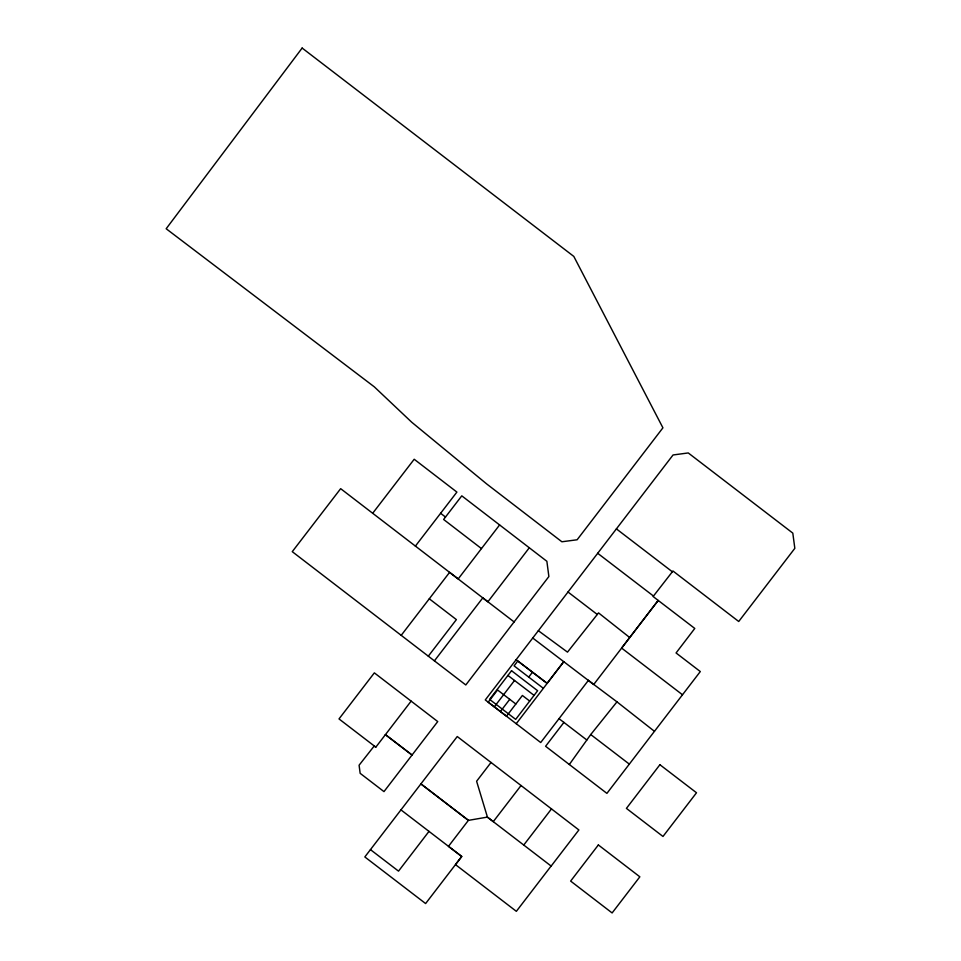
<?xml version="1.0" encoding="UTF-8"?>
<svg xmlns="http://www.w3.org/2000/svg" width="961" height="961" viewBox="0 0 961 961"><rect width="100%" height="100%" fill="white"/><g stroke="black" fill="none" stroke-linecap="round" stroke-linejoin="round"><path stroke-width="1.44" d="M569.32 764.524L590.775 734.504L616.962 701.854L654.453 731.321L606.908 793.378L545.596 746.277L563.939 722.372M411.128 701.134L375.823 747.165L339.005 718.924L374.346 672.868L437.735 721.567L383.98 791.612L360.159 773.329L359.09 765.22L374.201 746.012L375.739 747.178M400.941 809.871L461.724 856.479L425.615 903.556L364.832 856.948L457.256 736.534L578.882 829.956L551.194 866.029M654.453 731.321L700.305 671.559L676.063 652.963L694.779 628.446L653.108 596.517L672.952 571.002L738.721 621.491L794.831 548.335L792.801 533.115L688.256 452.943L673.048 454.973L485.281 699.932L540.707 742.529L588.408 680.364M494.302 706.852L514.519 680.472M500.405 711.524L509.75 699.332M528.718 677.097L532.454 672.22M429.002 831.373L398.515 871.134L370.453 849.632M516.225 723.717L563.819 661.648M491.023 762.469L476.608 781.245L487.431 817.102L493.293 821.619L521.042 785.521M468.391 820.37L448.475 846.341L461.724 856.479L455.49 864.624L516.357 911.328L551.109 866.041L487.347 817.114L468.391 820.37L420.858 783.9M682.478 694.755L621.611 648.074L658.201 600.421L593.706 684.496L532.706 637.996M523.781 845.007L551.494 808.898M372.64 513.33L414.191 459.25L456.895 492.092L415.356 546.148M481.449 548.575L443.622 519.469L461.785 495.84L546.869 561.296L548.875 576.54L465.797 684.965L292.264 551.662L340.662 488.668L514.135 621.947M401.205 635.341L449.604 572.348L458.169 578.954L499.612 524.946M428.306 656.171L456.391 619.605L429.291 598.799M434.42 660.844L482.782 597.886L487.888 601.79L529.295 547.782M538.328 630.68L567.495 652.135L598.535 612.89L629.719 637.539M563.747 661.661L547.085 683.355L517.823 661L514.087 665.877L543.349 688.316M616.962 701.854L588.324 680.376M516.057 659.69L547.169 683.343M507.925 675.439L534.076 695.38M529.703 701.074L522.388 695.476L506.495 716.197L488.2 702.179L497.546 689.986L515.841 704.005M616.385 528.874L672.34 571.771M597.67 553.272L653.48 596.048M567.987 592L597.298 614.487M440.618 513.294L445.496 517.042M590.691 734.516L629.335 764.127M385.433 734.624L412.077 755.058L385.361 734.636M420.93 783.888L468.463 820.358M558.978 718.636L586.835 740.006M302.138 48.05L166.169 228.742L374.297 386.839L411.752 422.251L486.722 483.972L561.885 541.776L577.129 539.77L662.922 427.825L573.813 256.419L302.138 48.05M511.54 670.718L489.581 699.368L515.685 719.369L537.631 690.719L511.54 670.718M598.355 844.947L570.642 881.081L612.121 912.95L639.846 876.816L598.355 844.947M659.907 764.716L626.416 808.381L662.982 836.466L696.509 792.765L659.907 764.716"/></g></svg>
